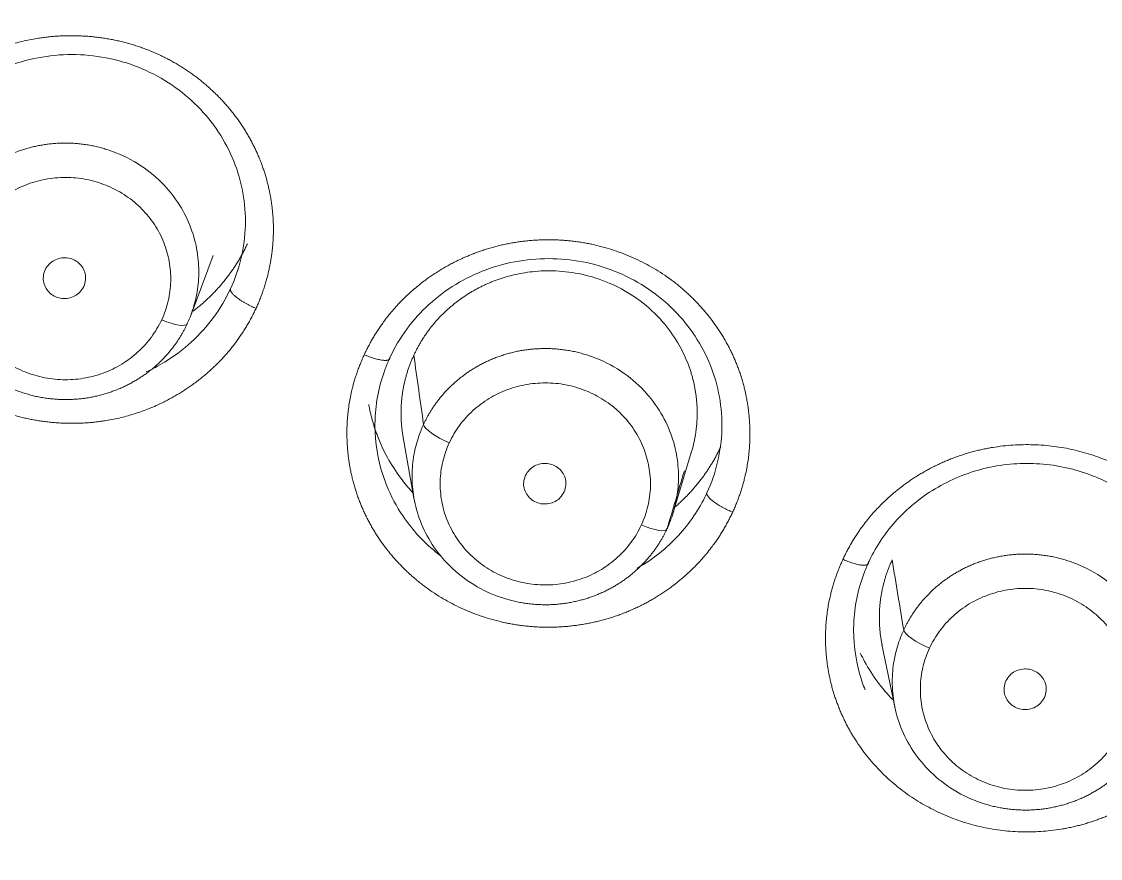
# Model space of a CAD drawing. Extents: x 19821 to 22981, y -91 to 2224.
# Drawn here: x 20704.32 to 20715.81, y 1223.52 to 1232.44 of the extents above; entities that cross this region are included whole.
import ezdxf

# ---------------------------------------------------------------- set-up
doc = ezdxf.new("R2010")
doc.units = 0
doc.header["$LTSCALE"] = 10
doc.header["$MEASUREMENT"] = 0
doc.layers.add('1', color=7, linetype='CONTINUOUS')

msp = doc.modelspace()

# ---------------------------------------------------------------- linework, layer by layer
at = {"layer": '1', "color": 7, "linetype": 'Continuous', "lineweight": 18}
for p, q in [((20706.127, 1229.308), (20706.367, 1229.947)), ((20708.386, 1228.029), (20708.504, 1227.361)), ((20711.265, 1227.209), (20711.461, 1227.859)), ((20713.488, 1225.803), (20713.624, 1225.138))]:
    msp.add_line(p, q, dxfattribs=at)
for centre, major_axis, ratio, start_param, end_param in [((20744.931, 1212.861), (62.577, 0), 0.961262, 0, 3.141593), ((20744.931, 1212.247), (-60.5, 0), 0.961262, 4.72417, 7.004197), ((20744.931, 1212.384), (60, 0), 0.961262, 1.582577, 4.712389), ((20744.931, 1212.384), (-59.925, 0), 0.961262, 4.712389, 7.853982), ((20705.817, 1229.345), (0.272, -0.126), 0.251722, 4.82899, 6.301887), ((20708.88, 1228.034), (-0.272, 0.126), 0.25182, 0.161209, 1.686805), ((20710.925, 1227.159), (0.272, -0.126), 0.251772, 4.828643, 6.319348), ((20713.993, 1225.846), (-0.272, 0.126), 0.251832, 0.169857, 1.686833)]:
    msp.add_ellipse(centre, major_axis=major_axis, ratio=ratio, start_param=start_param, end_param=end_param, dxfattribs=at)
at = {"layer": '1', "color": 7, "linetype": 'Continuous', "lineweight": 13}
for centre, major_axis, start_param, end_param in [((20744.931, 1212.541), (61.963, 0), 1.570796, 3.141593), ((20744.931, 1212.247), (59.425, 0), 1.570796, 4.70194), ((20744.931, 1212.247), (57.948, 0), 1.579187, 4.712389), ((20744.931, 1212.291), (57.403, 0), 1.579486, 4.712389)]:
    msp.add_ellipse(centre, major_axis=major_axis, ratio=0.961262, start_param=start_param, end_param=end_param, dxfattribs=at)
at = {"layer": '1', "color": 7, "linetype": 'Continuous', "lineweight": 18}
for points, knots in [([(20682.032, 1218.028), (20682.032, 1219.263), (20682.071, 1220.483), (20682.223, 1222.886), (20682.335, 1224.071), (20682.627, 1226.401), (20682.806, 1227.546), (20683.225, 1229.796), (20683.464, 1230.9), (20683.999, 1233.064), (20684.293, 1234.124), (20684.931, 1236.198), (20685.275, 1237.212), (20686.005, 1239.192), (20686.391, 1240.159), (20687.201, 1242.044), (20687.625, 1242.962), (20688.505, 1244.75), (20688.961, 1245.62), (20689.899, 1247.311), (20690.381, 1248.132), (20691.368, 1249.726), (20691.873, 1250.499), (20692.899, 1251.997), (20693.42, 1252.723), (20694.476, 1254.126), (20695.01, 1254.805), (20696.086, 1256.116), (20696.629, 1256.749), (20697.718, 1257.971), (20698.265, 1258.56), (20699.087, 1259.41), (20699.497, 1259.828), (20699.976, 1260.301), (20700.216, 1260.534), (20700.335, 1260.65), (20700.395, 1260.708), (20700.425, 1260.736), (20700.44, 1260.751), (20700.447, 1260.758), (20700.451, 1260.762), (20700.453, 1260.763), (20700.454, 1260.764), (20700.454, 1260.765), (20700.454, 1260.765), (20700.455, 1260.765), (20700.455, 1260.765), (20701.928, 1262.181), (20703.472, 1263.524), (20706.686, 1266.053), (20708.356, 1267.239), (20711.804, 1269.445), (20713.582, 1270.464), (20717.228, 1272.327), (20719.096, 1273.171), (20722.903, 1274.676), (20724.843, 1275.337), (20728.773, 1276.474), (20730.764, 1276.949), (20734.778, 1277.709), (20736.802, 1277.995), (20740.862, 1278.375), (20742.898, 1278.47), (20744.931, 1278.47)], [0, 0, 0, 0, 0.03125, 0.03125, 0.0625, 0.0625, 0.09375, 0.09375, 0.125, 0.125, 0.15625, 0.15625, 0.1875, 0.1875, 0.21875, 0.21875, 0.25, 0.25, 0.28125, 0.28125, 0.3125, 0.3125, 0.34375, 0.34375, 0.375, 0.375, 0.40625, 0.40625, 0.4375, 0.4375, 0.46875, 0.46875, 0.484375, 0.492188, 0.496094, 0.498047, 0.499023, 0.499512, 0.499756, 0.499878, 0.499939, 0.499969, 0.499985, 0.499992, 0.499996, 0.499996, 0.5, 0.5, 0.5625, 0.5625, 0.625, 0.625, 0.6875, 0.6875, 0.75, 0.75, 0.8125, 0.8125, 0.875, 0.875, 0.9375, 0.9375, 1, 1, 1, 1]), ([(20703.169, 1231.032), (20703.218, 1231.138), (20703.278, 1231.24), (20703.418, 1231.43), (20703.497, 1231.518), (20703.673, 1231.678), (20703.769, 1231.75), (20703.974, 1231.874), (20704.082, 1231.927), (20704.308, 1232.01), (20704.426, 1232.041), (20704.664, 1232.081), (20704.785, 1232.09), (20705.027, 1232.084), (20705.148, 1232.069), (20705.384, 1232.019), (20705.5, 1231.982), (20705.721, 1231.888), (20705.827, 1231.83), (20706.024, 1231.696), (20706.116, 1231.62), (20706.283, 1231.452), (20706.358, 1231.36), (20706.487, 1231.163), (20706.542, 1231.059), (20706.629, 1230.842), (20706.661, 1230.729), (20706.702, 1230.5), (20706.711, 1230.384), (20706.705, 1230.151), (20706.69, 1230.035), (20706.637, 1229.808), (20706.598, 1229.697), (20706.549, 1229.591)], [0, 0, 0, 0, 0.0625, 0.0625, 0.125, 0.125, 0.1875, 0.1875, 0.25, 0.25, 0.3125, 0.3125, 0.375, 0.375, 0.4375, 0.4375, 0.5, 0.5, 0.5625, 0.5625, 0.625, 0.625, 0.6875, 0.6875, 0.75, 0.75, 0.8125, 0.8125, 0.875, 0.875, 0.9375, 0.9375, 1, 1, 1, 1]), ([(20706.089, 1229.22), (20706.092, 1229.226), (20706.097, 1229.236), (20706.103, 1229.252), (20706.11, 1229.267), (20706.116, 1229.283), (20706.144, 1229.353), (20706.186, 1229.489), (20706.216, 1229.701), (20706.21, 1229.934), (20706.157, 1230.183), (20706.047, 1230.437), (20705.873, 1230.679), (20705.633, 1230.894), (20705.418, 1231.009), (20705.273, 1231.063), (20705.217, 1231.081), (20705.161, 1231.097), (20705.105, 1231.111), (20705.048, 1231.122), (20704.992, 1231.131), (20704.936, 1231.138), (20704.88, 1231.142), (20704.825, 1231.144), (20704.77, 1231.145), (20704.716, 1231.143), (20704.662, 1231.139), (20704.609, 1231.134), (20704.557, 1231.126), (20704.506, 1231.117), (20704.456, 1231.107), (20704.406, 1231.094), (20704.358, 1231.08), (20704.311, 1231.065), (20704.264, 1231.048), (20704.219, 1231.03), (20704.175, 1231.01), (20704.133, 1230.99), (20704.091, 1230.968), (20704.051, 1230.945), (20704.012, 1230.922), (20703.974, 1230.897), (20703.938, 1230.872), (20703.902, 1230.845), (20703.869, 1230.818), (20703.836, 1230.791), (20703.805, 1230.763), (20703.775, 1230.734), (20703.746, 1230.705), (20703.718, 1230.675), (20703.692, 1230.645), (20703.667, 1230.615), (20703.643, 1230.584), (20703.621, 1230.554), (20703.599, 1230.523), (20703.579, 1230.492), (20703.56, 1230.461), (20703.542, 1230.43), (20703.525, 1230.399), (20703.509, 1230.368), (20703.499, 1230.347), (20703.494, 1230.337)], [0, 0, 0, 0, 0.004015, 0.007996, 0.011942, 0.015855, 0.019734, 0.064711, 0.114332, 0.168596, 0.227502, 0.291048, 0.359234, 0.432056, 0.509512, 0.522903, 0.536174, 0.549323, 0.562352, 0.575259, 0.588045, 0.600709, 0.613253, 0.625675, 0.637976, 0.650156, 0.662214, 0.674151, 0.685967, 0.697662, 0.709235, 0.720687, 0.732018, 0.743227, 0.754315, 0.765282, 0.776127, 0.786851, 0.797453, 0.807935, 0.818295, 0.828533, 0.83865, 0.848646, 0.85852, 0.868273, 0.877905, 0.887415, 0.896804, 0.906071, 0.915217, 0.924242, 0.933145, 0.941927, 0.950587, 0.959126, 0.967544, 0.97584, 0.984015, 0.992068, 1, 1, 1, 1]), ([(20703.494, 1230.337), (20703.492, 1230.332), (20703.487, 1230.321), (20703.481, 1230.306), (20703.474, 1230.29), (20703.467, 1230.274), (20703.439, 1230.202), (20703.397, 1230.064), (20703.367, 1229.85), (20703.375, 1229.615), (20703.43, 1229.365), (20703.541, 1229.113), (20703.715, 1228.873), (20703.954, 1228.661), (20704.167, 1228.547), (20704.31, 1228.494), (20704.366, 1228.476), (20704.422, 1228.46), (20704.478, 1228.446), (20704.535, 1228.435), (20704.591, 1228.426), (20704.647, 1228.42), (20704.702, 1228.415), (20704.758, 1228.413), (20704.812, 1228.412), (20704.867, 1228.414), (20704.92, 1228.417), (20704.973, 1228.423), (20705.025, 1228.43), (20705.076, 1228.439), (20705.126, 1228.45), (20705.176, 1228.462), (20705.224, 1228.476), (20705.271, 1228.492), (20705.318, 1228.508), (20705.363, 1228.526), (20705.407, 1228.546), (20705.449, 1228.566), (20705.491, 1228.588), (20705.531, 1228.611), (20705.57, 1228.634), (20705.608, 1228.659), (20705.645, 1228.684), (20705.68, 1228.71), (20705.714, 1228.737), (20705.747, 1228.765), (20705.778, 1228.793), (20705.808, 1228.822), (20705.837, 1228.851), (20705.864, 1228.881), (20705.891, 1228.911), (20705.916, 1228.941), (20705.94, 1228.972), (20705.963, 1229.002), (20705.984, 1229.033), (20706.004, 1229.064), (20706.024, 1229.096), (20706.042, 1229.127), (20706.059, 1229.158), (20706.075, 1229.189), (20706.084, 1229.21), (20706.089, 1229.22)], [0, 0, 0, 0, 0.003927, 0.007866, 0.011819, 0.015784, 0.019761, 0.065641, 0.115909, 0.170561, 0.229595, 0.293007, 0.360793, 0.432948, 0.509466, 0.522824, 0.536063, 0.549181, 0.56218, 0.575059, 0.587818, 0.600457, 0.612976, 0.625376, 0.637655, 0.649815, 0.661855, 0.673776, 0.685576, 0.697257, 0.708818, 0.720259, 0.731581, 0.742783, 0.753865, 0.764827, 0.77567, 0.786393, 0.796996, 0.807479, 0.817843, 0.828087, 0.838212, 0.848217, 0.858102, 0.867868, 0.877514, 0.88704, 0.896447, 0.905734, 0.914901, 0.923949, 0.932878, 0.941686, 0.950376, 0.958945, 0.967395, 0.975726, 0.983937, 0.992028, 1, 1, 1, 1]), ([(20706.153, 1229.355), (20706.153, 1229.355), (20706.16, 1229.36), (20706.172, 1229.37), (20706.191, 1229.385), (20706.209, 1229.399), (20706.227, 1229.414), (20706.244, 1229.429), (20706.262, 1229.444), (20706.279, 1229.46), (20706.296, 1229.476), (20706.313, 1229.491), (20706.329, 1229.507), (20706.346, 1229.523), (20706.362, 1229.54), (20706.378, 1229.556), (20706.394, 1229.573), (20706.409, 1229.589), (20706.424, 1229.606), (20706.439, 1229.623), (20706.454, 1229.641), (20706.469, 1229.658), (20706.483, 1229.675), (20706.497, 1229.693), (20706.511, 1229.711), (20706.525, 1229.729), (20706.538, 1229.747), (20706.551, 1229.765), (20706.564, 1229.783), (20706.577, 1229.802), (20706.59, 1229.82), (20706.602, 1229.839), (20706.614, 1229.858), (20706.625, 1229.876), (20706.637, 1229.895), (20706.648, 1229.914), (20706.659, 1229.934), (20706.67, 1229.953), (20706.681, 1229.972), (20706.691, 1229.992), (20706.701, 1230.011), (20706.711, 1230.031), (20706.72, 1230.051), (20706.726, 1230.064), (20706.73, 1230.07)], [0, 0, 0, 0, 0.001444, 0.026395, 0.051316, 0.076208, 0.10107, 0.125902, 0.150704, 0.175477, 0.20022, 0.224933, 0.249616, 0.27427, 0.298893, 0.323487, 0.348051, 0.372585, 0.39709, 0.421564, 0.446009, 0.470424, 0.494809, 0.519165, 0.54349, 0.567786, 0.592051, 0.616287, 0.640493, 0.66467, 0.688816, 0.712932, 0.737019, 0.761076, 0.785103, 0.8091, 0.833067, 0.857004, 0.880911, 0.904789, 0.928637, 0.952454, 0.976242, 1, 1, 1, 1]), ([(20708.248, 1228.86), (20708.297, 1228.966), (20708.357, 1229.067), (20708.497, 1229.257), (20708.576, 1229.345), (20708.751, 1229.505), (20708.847, 1229.577), (20709.052, 1229.701), (20709.16, 1229.753), (20709.386, 1229.837), (20709.503, 1229.868), (20709.742, 1229.907), (20709.863, 1229.916), (20710.104, 1229.91), (20710.225, 1229.896), (20710.461, 1229.845), (20710.576, 1229.808), (20710.797, 1229.714), (20710.903, 1229.656), (20711.1, 1229.522), (20711.192, 1229.446), (20711.359, 1229.277), (20711.433, 1229.185), (20711.562, 1228.989), (20711.617, 1228.885), (20711.704, 1228.668), (20711.736, 1228.555), (20711.777, 1228.326), (20711.786, 1228.21), (20711.779, 1227.978), (20711.764, 1227.862), (20711.711, 1227.635), (20711.673, 1227.524), (20711.623, 1227.418)], [0, 0, 0, 0, 0.0625, 0.0625, 0.125, 0.125, 0.1875, 0.1875, 0.25, 0.25, 0.3125, 0.3125, 0.375, 0.375, 0.4375, 0.4375, 0.5, 0.5, 0.5625, 0.5625, 0.625, 0.625, 0.6875, 0.6875, 0.75, 0.75, 0.8125, 0.8125, 0.875, 0.875, 0.9375, 0.9375, 1, 1, 1, 1]), ([(20708.502, 1228.885), (20708.508, 1228.896), (20708.518, 1228.919), (20708.535, 1228.952), (20708.553, 1228.985), (20708.572, 1229.018), (20708.592, 1229.05), (20708.612, 1229.082), (20708.634, 1229.114), (20708.656, 1229.145), (20708.679, 1229.175), (20708.703, 1229.206), (20708.728, 1229.235), (20708.754, 1229.264), (20708.78, 1229.293), (20708.807, 1229.32), (20708.835, 1229.348), (20708.864, 1229.374), (20708.894, 1229.4), (20708.924, 1229.425), (20708.955, 1229.45), (20708.987, 1229.474), (20709.019, 1229.497), (20709.052, 1229.519), (20709.086, 1229.541), (20709.121, 1229.562), (20709.156, 1229.582), (20709.191, 1229.601), (20709.227, 1229.619), (20709.264, 1229.637), (20709.301, 1229.653), (20709.339, 1229.669), (20709.422, 1229.7), (20709.563, 1229.743), (20709.776, 1229.781), (20710.025, 1229.789), (20710.302, 1229.753), (20710.611, 1229.654), (20710.907, 1229.484), (20711.149, 1229.259), (20711.312, 1229.033), (20711.39, 1228.875), (20711.423, 1228.791), (20711.43, 1228.772), (20711.437, 1228.752), (20711.444, 1228.732), (20711.451, 1228.711), (20711.457, 1228.691), (20711.463, 1228.671), (20711.469, 1228.651), (20711.474, 1228.63), (20711.479, 1228.61), (20711.484, 1228.589), (20711.488, 1228.569), (20711.492, 1228.548), (20711.496, 1228.528), (20711.5, 1228.507), (20711.503, 1228.487), (20711.506, 1228.466), (20711.509, 1228.445), (20711.511, 1228.425), (20711.513, 1228.404), (20711.515, 1228.383), (20711.517, 1228.363), (20711.518, 1228.342), (20711.519, 1228.322), (20711.519, 1228.301), (20711.52, 1228.28), (20711.52, 1228.26), (20711.519, 1228.239), (20711.519, 1228.219), (20711.518, 1228.198), (20711.517, 1228.178), (20711.515, 1228.157), (20711.514, 1228.137), (20711.512, 1228.117), (20711.509, 1228.096), (20711.507, 1228.076), (20711.504, 1228.056), (20711.501, 1228.036), (20711.498, 1228.016), (20711.494, 1227.996), (20711.49, 1227.976), (20711.486, 1227.956), (20711.481, 1227.936), (20711.477, 1227.917), (20711.472, 1227.897), (20711.466, 1227.878), (20711.461, 1227.86), (20711.458, 1227.849), (20711.457, 1227.844)], [0, 0, 0, 0, 0.008164, 0.016346, 0.024545, 0.032763, 0.040998, 0.049251, 0.057522, 0.065811, 0.074118, 0.082442, 0.090785, 0.099145, 0.107524, 0.11592, 0.124334, 0.132766, 0.141216, 0.149684, 0.158169, 0.166673, 0.175195, 0.183734, 0.192292, 0.200868, 0.209461, 0.218073, 0.226702, 0.23535, 0.244016, 0.252699, 0.261401, 0.300466, 0.346117, 0.398353, 0.457172, 0.522572, 0.603253, 0.673666, 0.733785, 0.783591, 0.788245, 0.792893, 0.797537, 0.802175, 0.806808, 0.811436, 0.816059, 0.820677, 0.825289, 0.829897, 0.834499, 0.839097, 0.843689, 0.848276, 0.852858, 0.857434, 0.862006, 0.866573, 0.871134, 0.87569, 0.880241, 0.884787, 0.889328, 0.893864, 0.898394, 0.90292, 0.90744, 0.911955, 0.916465, 0.92097, 0.92547, 0.929965, 0.934454, 0.938938, 0.943417, 0.947891, 0.95236, 0.956824, 0.961283, 0.965736, 0.970184, 0.974628, 0.979066, 0.983498, 0.987926, 0.992349, 0.996766, 1, 1, 1, 1]), ([(20711.198, 1227.035), (20711.201, 1227.041), (20711.206, 1227.051), (20711.213, 1227.067), (20711.22, 1227.083), (20711.226, 1227.099), (20711.253, 1227.168), (20711.294, 1227.302), (20711.325, 1227.512), (20711.319, 1227.744), (20711.267, 1227.993), (20711.158, 1228.246), (20710.985, 1228.49), (20710.744, 1228.705), (20710.528, 1228.822), (20710.383, 1228.875), (20710.327, 1228.893), (20710.271, 1228.909), (20710.214, 1228.923), (20710.158, 1228.934), (20710.102, 1228.942), (20710.046, 1228.949), (20709.99, 1228.954), (20709.935, 1228.956), (20709.88, 1228.956), (20709.826, 1228.954), (20709.773, 1228.951), (20709.72, 1228.945), (20709.668, 1228.938), (20709.617, 1228.929), (20709.566, 1228.918), (20709.517, 1228.905), (20709.469, 1228.891), (20709.421, 1228.876), (20709.375, 1228.859), (20709.33, 1228.841), (20709.286, 1228.822), (20709.244, 1228.801), (20709.202, 1228.779), (20709.162, 1228.756), (20709.123, 1228.733), (20709.085, 1228.708), (20709.049, 1228.683), (20709.014, 1228.656), (20708.98, 1228.629), (20708.947, 1228.602), (20708.916, 1228.574), (20708.886, 1228.545), (20708.857, 1228.516), (20708.83, 1228.486), (20708.803, 1228.456), (20708.778, 1228.426), (20708.755, 1228.395), (20708.732, 1228.365), (20708.711, 1228.334), (20708.69, 1228.303), (20708.671, 1228.272), (20708.653, 1228.241), (20708.636, 1228.21), (20708.621, 1228.179), (20708.611, 1228.158), (20708.606, 1228.148)], [0, 0, 0, 0, 0.004118, 0.008173, 0.012166, 0.016096, 0.019964, 0.064382, 0.113601, 0.167619, 0.226433, 0.290042, 0.358442, 0.43163, 0.509603, 0.522984, 0.536244, 0.549383, 0.562401, 0.575299, 0.588075, 0.600731, 0.613266, 0.62568, 0.637973, 0.650146, 0.662197, 0.674128, 0.685938, 0.697626, 0.709194, 0.720641, 0.731968, 0.743173, 0.754257, 0.765221, 0.776063, 0.786785, 0.797385, 0.807865, 0.818224, 0.828462, 0.838578, 0.848574, 0.858449, 0.868204, 0.877837, 0.887349, 0.89674, 0.90601, 0.91516, 0.924188, 0.933096, 0.941882, 0.950547, 0.959092, 0.967516, 0.975818, 0.984, 0.99206, 1, 1, 1, 1]), ([(20708.211, 1227.501), (20708.19, 1227.555), (20708.112, 1227.782), (20708.06, 1228.205), (20708.142, 1228.61), (20708.229, 1228.82), (20708.248, 1228.86)], [0, 0, 0, 0, 0.123086, 0.514038, 0.905951, 1, 1, 1, 1]), ([(20708.388, 1228.015), (20708.387, 1228.019), (20708.385, 1228.031), (20708.382, 1228.05), (20708.379, 1228.071), (20708.377, 1228.091), (20708.374, 1228.112), (20708.372, 1228.132), (20708.37, 1228.153), (20708.369, 1228.174), (20708.368, 1228.194), (20708.367, 1228.215), (20708.366, 1228.236), (20708.366, 1228.256), (20708.366, 1228.277), (20708.366, 1228.297), (20708.367, 1228.318), (20708.368, 1228.338), (20708.369, 1228.359), (20708.37, 1228.379), (20708.372, 1228.4), (20708.374, 1228.42), (20708.376, 1228.44), (20708.379, 1228.46), (20708.381, 1228.481), (20708.385, 1228.501), (20708.388, 1228.521), (20708.392, 1228.541), (20708.395, 1228.561), (20708.4, 1228.58), (20708.404, 1228.6), (20708.409, 1228.62), (20708.414, 1228.639), (20708.419, 1228.659), (20708.425, 1228.678), (20708.43, 1228.698), (20708.436, 1228.717), (20708.443, 1228.736), (20708.449, 1228.755), (20708.456, 1228.774), (20708.463, 1228.793), (20708.471, 1228.811), (20708.478, 1228.83), (20708.486, 1228.848), (20708.494, 1228.867), (20708.499, 1228.879), (20708.502, 1228.885)], [0, 0, 0, 0, 0.016827, 0.040243, 0.063632, 0.086995, 0.110331, 0.133641, 0.156925, 0.180183, 0.203414, 0.226619, 0.249798, 0.272951, 0.296077, 0.319177, 0.342251, 0.365298, 0.38832, 0.411315, 0.434284, 0.457226, 0.480143, 0.503033, 0.525897, 0.548735, 0.571547, 0.594332, 0.617092, 0.639825, 0.662532, 0.685213, 0.707867, 0.730496, 0.753098, 0.775674, 0.798224, 0.820748, 0.843246, 0.865718, 0.888164, 0.910583, 0.932976, 0.955344, 0.977685, 1, 1, 1, 1]), ([(20708.022, 1228.36), (20708.024, 1228.352), (20708.028, 1228.33), (20708.035, 1228.293), (20708.045, 1228.25), (20708.056, 1228.208), (20708.068, 1228.166), (20708.081, 1228.123), (20708.095, 1228.081), (20708.11, 1228.04), (20708.147, 1227.943), (20708.222, 1227.783), (20708.346, 1227.591), (20708.444, 1227.472), (20708.488, 1227.424)], [0, 0, 0, 0, 0.023744, 0.06515, 0.106651, 0.14825, 0.189944, 0.231735, 0.273623, 0.315607, 0.357687, 0.568368, 0.815167, 1, 1, 1, 1]), ([(20708.606, 1228.148), (20708.603, 1228.142), (20708.599, 1228.132), (20708.592, 1228.117), (20708.585, 1228.101), (20708.579, 1228.085), (20708.55, 1228.012), (20708.508, 1227.873), (20708.478, 1227.657), (20708.487, 1227.421), (20708.543, 1227.172), (20708.655, 1226.921), (20708.829, 1226.683), (20709.067, 1226.473), (20709.279, 1226.36), (20709.421, 1226.308), (20709.477, 1226.29), (20709.533, 1226.274), (20709.589, 1226.26), (20709.645, 1226.249), (20709.702, 1226.24), (20709.757, 1226.234), (20709.813, 1226.229), (20709.868, 1226.227), (20709.923, 1226.227), (20709.977, 1226.228), (20710.03, 1226.232), (20710.083, 1226.238), (20710.135, 1226.245), (20710.186, 1226.254), (20710.237, 1226.265), (20710.286, 1226.277), (20710.334, 1226.291), (20710.381, 1226.306), (20710.428, 1226.323), (20710.473, 1226.341), (20710.517, 1226.361), (20710.559, 1226.381), (20710.601, 1226.403), (20710.641, 1226.425), (20710.68, 1226.449), (20710.718, 1226.474), (20710.754, 1226.499), (20710.789, 1226.525), (20710.823, 1226.552), (20710.856, 1226.58), (20710.887, 1226.608), (20710.917, 1226.637), (20710.946, 1226.666), (20710.974, 1226.696), (20711, 1226.726), (20711.025, 1226.756), (20711.049, 1226.787), (20711.072, 1226.817), (20711.093, 1226.848), (20711.114, 1226.879), (20711.133, 1226.911), (20711.151, 1226.942), (20711.168, 1226.973), (20711.184, 1227.004), (20711.194, 1227.025), (20711.198, 1227.035)], [0, 0, 0, 0, 0.00393, 0.007893, 0.011888, 0.015916, 0.019977, 0.066354, 0.116973, 0.17183, 0.230923, 0.294249, 0.361804, 0.433585, 0.509587, 0.522939, 0.536172, 0.549285, 0.562279, 0.575152, 0.587907, 0.600541, 0.613056, 0.625451, 0.637727, 0.649883, 0.661919, 0.673836, 0.685633, 0.697311, 0.708868, 0.720307, 0.731625, 0.742824, 0.753904, 0.764864, 0.775704, 0.786424, 0.797026, 0.807507, 0.817869, 0.828111, 0.838234, 0.848237, 0.858121, 0.867885, 0.877529, 0.887054, 0.89646, 0.905745, 0.914912, 0.923959, 0.932886, 0.941693, 0.950381, 0.95895, 0.967399, 0.975729, 0.983939, 0.992029, 1, 1, 1, 1]), ([(20711.289, 1227.272), (20711.294, 1227.276), (20711.304, 1227.286), (20711.321, 1227.3), (20711.338, 1227.316), (20711.354, 1227.332), (20711.371, 1227.348), (20711.387, 1227.364), (20711.404, 1227.38), (20711.419, 1227.396), (20711.435, 1227.413), (20711.451, 1227.43), (20711.466, 1227.447), (20711.481, 1227.464), (20711.496, 1227.481), (20711.51, 1227.498), (20711.525, 1227.516), (20711.539, 1227.533), (20711.553, 1227.551), (20711.566, 1227.569), (20711.58, 1227.587), (20711.593, 1227.605), (20711.606, 1227.623), (20711.619, 1227.642), (20711.631, 1227.66), (20711.643, 1227.679), (20711.655, 1227.698), (20711.667, 1227.716), (20711.678, 1227.735), (20711.69, 1227.754), (20711.701, 1227.774), (20711.712, 1227.793), (20711.722, 1227.812), (20711.732, 1227.832), (20711.742, 1227.851), (20711.752, 1227.871), (20711.762, 1227.89), (20711.768, 1227.904), (20711.771, 1227.91)], [0, 0, 0, 0, 0.024176, 0.052629, 0.081048, 0.109434, 0.137785, 0.166104, 0.194388, 0.222639, 0.250857, 0.27904, 0.307191, 0.335307, 0.36339, 0.391439, 0.419454, 0.447436, 0.475384, 0.503299, 0.53118, 0.559027, 0.586841, 0.61462, 0.642367, 0.670079, 0.697758, 0.725403, 0.753014, 0.780592, 0.808136, 0.835646, 0.863123, 0.890566, 0.917975, 0.94535, 0.972692, 1, 1, 1, 1]), ([(20713.345, 1226.679), (20713.348, 1226.686), (20713.426, 1226.851), (20713.635, 1227.158), (20714.07, 1227.505), (20714.601, 1227.712), (20715.172, 1227.755), (20715.731, 1227.631), (20716.224, 1227.35), (20716.605, 1226.939), (20716.84, 1226.437), (20716.906, 1225.889), (20716.825, 1225.485), (20716.737, 1225.276), (20716.719, 1225.236)], [0, 0, 0, 0, 0.004006, 0.097881, 0.195244, 0.292934, 0.390567, 0.488215, 0.58585, 0.683515, 0.781115, 0.878793, 0.976719, 1, 1, 1, 1]), ([(20716.311, 1224.848), (20716.313, 1224.853), (20716.318, 1224.864), (20716.326, 1224.881), (20716.332, 1224.897), (20716.339, 1224.912), (20716.365, 1224.98), (20716.406, 1225.111), (20716.437, 1225.317), (20716.433, 1225.548), (20716.382, 1225.795), (20716.275, 1226.05), (20716.102, 1226.296), (20715.86, 1226.515), (20715.642, 1226.632), (20715.496, 1226.686), (20715.44, 1226.704), (20715.384, 1226.72), (20715.327, 1226.734), (20715.271, 1226.745), (20715.215, 1226.753), (20715.159, 1226.76), (20715.103, 1226.764), (20715.048, 1226.767), (20714.993, 1226.767), (20714.939, 1226.765), (20714.886, 1226.761), (20714.833, 1226.756), (20714.781, 1226.748), (20714.73, 1226.739), (20714.68, 1226.728), (20714.63, 1226.716), (20714.582, 1226.702), (20714.535, 1226.687), (20714.489, 1226.67), (20714.444, 1226.652), (20714.4, 1226.632), (20714.357, 1226.612), (20714.316, 1226.59), (20714.276, 1226.567), (20714.237, 1226.543), (20714.199, 1226.519), (20714.162, 1226.493), (20714.127, 1226.467), (20714.093, 1226.44), (20714.061, 1226.413), (20714.03, 1226.384), (20714, 1226.356), (20713.971, 1226.326), (20713.943, 1226.297), (20713.917, 1226.267), (20713.892, 1226.237), (20713.868, 1226.206), (20713.846, 1226.175), (20713.824, 1226.145), (20713.804, 1226.114), (20713.785, 1226.083), (20713.767, 1226.051), (20713.75, 1226.02), (20713.734, 1225.989), (20713.724, 1225.969), (20713.72, 1225.958)], [0, 0, 0, 0, 0.004261, 0.008394, 0.012398, 0.016275, 0.020023, 0.063382, 0.111845, 0.165408, 0.224069, 0.287823, 0.356668, 0.430599, 0.509612, 0.522989, 0.536244, 0.54938, 0.562394, 0.575288, 0.588061, 0.600714, 0.613245, 0.625657, 0.637947, 0.650117, 0.662166, 0.674094, 0.685902, 0.697589, 0.709155, 0.7206, 0.731925, 0.743129, 0.754212, 0.765175, 0.776017, 0.786738, 0.797338, 0.807818, 0.818177, 0.828415, 0.838533, 0.848529, 0.858405, 0.868161, 0.877795, 0.887309, 0.896702, 0.905974, 0.915126, 0.924157, 0.933067, 0.941856, 0.950525, 0.959072, 0.967499, 0.975806, 0.983991, 0.992056, 1, 1, 1, 1]), ([(20713.308, 1225.321), (20713.287, 1225.374), (20713.209, 1225.602), (20713.158, 1226.025), (20713.239, 1226.429), (20713.327, 1226.639), (20713.345, 1226.679)], [0, 0, 0, 0, 0.123661, 0.514518, 0.906362, 1, 1, 1, 1]), ([(20713.489, 1225.795), (20713.489, 1225.8), (20713.486, 1225.811), (20713.483, 1225.829), (20713.479, 1225.85), (20713.476, 1225.87), (20713.473, 1225.891), (20713.47, 1225.912), (20713.468, 1225.932), (20713.466, 1225.953), (20713.464, 1225.973), (20713.463, 1225.994), (20713.461, 1226.015), (20713.461, 1226.035), (20713.46, 1226.056), (20713.46, 1226.077), (20713.46, 1226.097), (20713.46, 1226.118), (20713.46, 1226.138), (20713.461, 1226.159), (20713.462, 1226.179), (20713.464, 1226.199), (20713.465, 1226.22), (20713.467, 1226.24), (20713.47, 1226.26), (20713.472, 1226.281), (20713.475, 1226.301), (20713.478, 1226.321), (20713.482, 1226.341), (20713.485, 1226.361), (20713.489, 1226.381), (20713.493, 1226.401), (20713.498, 1226.42), (20713.503, 1226.44), (20713.508, 1226.46), (20713.513, 1226.479), (20713.518, 1226.498), (20713.524, 1226.518), (20713.53, 1226.537), (20713.536, 1226.556), (20713.543, 1226.575), (20713.55, 1226.594), (20713.557, 1226.613), (20713.564, 1226.631), (20713.572, 1226.65), (20713.58, 1226.668), (20713.588, 1226.687), (20713.593, 1226.699), (20713.596, 1226.705)], [0, 0, 0, 0, 0.01459, 0.03704, 0.059464, 0.081863, 0.104237, 0.126586, 0.14891, 0.171209, 0.193482, 0.215731, 0.237955, 0.260153, 0.282327, 0.304475, 0.326598, 0.348696, 0.37077, 0.392818, 0.414841, 0.436839, 0.458812, 0.48076, 0.502682, 0.52458, 0.546453, 0.568301, 0.590123, 0.611921, 0.633694, 0.655441, 0.677164, 0.698861, 0.720534, 0.742181, 0.763804, 0.785401, 0.806973, 0.828521, 0.850043, 0.871541, 0.893013, 0.91446, 0.935883, 0.95728, 0.978653, 1, 1, 1, 1]), ([(20713.72, 1225.958), (20713.717, 1225.953), (20713.713, 1225.943), (20713.706, 1225.928), (20713.699, 1225.912), (20713.692, 1225.895), (20713.663, 1225.821), (20713.62, 1225.68), (20713.592, 1225.461), (20713.602, 1225.223), (20713.66, 1224.974), (20713.774, 1224.725), (20713.948, 1224.489), (20714.185, 1224.283), (20714.394, 1224.172), (20714.535, 1224.12), (20714.59, 1224.102), (20714.646, 1224.086), (20714.703, 1224.073), (20714.759, 1224.062), (20714.815, 1224.053), (20714.871, 1224.046), (20714.926, 1224.042), (20714.981, 1224.04), (20715.036, 1224.039), (20715.09, 1224.041), (20715.144, 1224.045), (20715.196, 1224.05), (20715.248, 1224.058), (20715.3, 1224.067), (20715.35, 1224.078), (20715.399, 1224.09), (20715.447, 1224.104), (20715.495, 1224.119), (20715.541, 1224.136), (20715.586, 1224.154), (20715.63, 1224.173), (20715.672, 1224.194), (20715.714, 1224.216), (20715.754, 1224.238), (20715.793, 1224.262), (20715.831, 1224.287), (20715.867, 1224.312), (20715.902, 1224.338), (20715.936, 1224.365), (20715.969, 1224.393), (20716, 1224.421), (20716.03, 1224.45), (20716.059, 1224.479), (20716.087, 1224.509), (20716.113, 1224.539), (20716.138, 1224.569), (20716.162, 1224.6), (20716.184, 1224.63), (20716.206, 1224.661), (20716.226, 1224.692), (20716.245, 1224.723), (20716.263, 1224.755), (20716.28, 1224.786), (20716.296, 1224.817), (20716.306, 1224.838), (20716.311, 1224.848)], [0, 0, 0, 0, 0.003868, 0.007805, 0.01181, 0.015885, 0.020029, 0.067453, 0.118817, 0.17412, 0.233359, 0.296531, 0.363634, 0.434665, 0.50962, 0.522975, 0.536211, 0.549327, 0.562323, 0.575199, 0.587955, 0.600592, 0.613109, 0.625506, 0.637783, 0.64994, 0.661978, 0.673896, 0.685694, 0.697372, 0.708931, 0.72037, 0.731689, 0.742888, 0.753967, 0.764927, 0.775767, 0.786487, 0.797088, 0.807568, 0.817929, 0.82817, 0.838292, 0.848293, 0.858175, 0.867937, 0.87758, 0.887103, 0.896505, 0.905789, 0.914952, 0.923996, 0.932919, 0.941724, 0.950408, 0.958973, 0.967418, 0.975743, 0.983948, 0.992034, 1, 1, 1, 1]), ([(20713.257, 1225.711), (20713.271, 1225.682), (20713.326, 1225.575), (20713.435, 1225.405), (20713.544, 1225.276), (20713.601, 1225.217)], [0, 0, 0, 0, 0.16333, 0.597732, 1, 1, 1, 1])]:
    msp.add_open_spline(points, degree=3, knots=knots, dxfattribs=at)
at = {"layer": '1', "color": 7, "linetype": 'Continuous', "lineweight": 13}
for points, degree, knots in [([(20702.895, 1231.064), (20703.073, 1231.443), (20703.374, 1231.717), (20703.527, 1231.856), (20703.889, 1232.078), (20704.48, 1232.299), (20704.915, 1232.287), (20705.351, 1232.276), (20705.743, 1232.106), (20706.131, 1231.937), (20706.425, 1231.636), (20706.717, 1231.337), (20706.868, 1230.955), (20706.942, 1230.766), (20707.012, 1230.366), (20707.006, 1230.164), (20706.995, 1229.769), (20706.822, 1229.383)], 2, [0, 0, 0, 0.125, 0.125, 0.1875, 0.25, 0.375, 0.375, 0.5, 0.5, 0.625, 0.625, 0.75, 0.75, 0.8125, 0.875, 0.875, 1, 1, 1]), ([(20706.822, 1229.383), (20706.644, 1229.005), (20706.343, 1228.731), (20706.189, 1228.591), (20705.828, 1228.37), (20705.236, 1228.149), (20704.802, 1228.16), (20704.366, 1228.172), (20703.974, 1228.342), (20703.586, 1228.51), (20703.292, 1228.812), (20703, 1229.11), (20702.849, 1229.493), (20702.775, 1229.681), (20702.705, 1230.082), (20702.711, 1230.283), (20702.722, 1230.679), (20702.895, 1231.064)], 2, [0, 0, 0, 0.125, 0.125, 0.1875, 0.25, 0.375, 0.375, 0.5, 0.5, 0.625, 0.625, 0.75, 0.75, 0.8125, 0.875, 0.875, 1, 1, 1]), ([(20703.768, 1230.139), (20703.798, 1230.203), (20703.835, 1230.265), (20703.919, 1230.38), (20703.968, 1230.434), (20704.074, 1230.531), (20704.132, 1230.574), (20704.256, 1230.649), (20704.322, 1230.681), (20704.459, 1230.732), (20704.53, 1230.75), (20704.675, 1230.774), (20704.748, 1230.779), (20704.895, 1230.776), (20704.968, 1230.767), (20705.111, 1230.736), (20705.181, 1230.713), (20705.315, 1230.656), (20705.379, 1230.621), (20705.499, 1230.54), (20705.555, 1230.493), (20705.656, 1230.391), (20705.701, 1230.335), (20705.779, 1230.216), (20705.813, 1230.152), (20705.865, 1230.021), (20705.885, 1229.953), (20705.91, 1229.814), (20705.915, 1229.743), (20705.911, 1229.602), (20705.902, 1229.532), (20705.87, 1229.394), (20705.847, 1229.327), (20705.817, 1229.262)], 3, [0, 0, 0, 0, 0.0625, 0.0625, 0.125, 0.125, 0.1875, 0.1875, 0.25, 0.25, 0.3125, 0.3125, 0.375, 0.375, 0.4375, 0.4375, 0.5, 0.5, 0.5625, 0.5625, 0.625, 0.625, 0.6875, 0.6875, 0.75, 0.75, 0.8125, 0.8125, 0.875, 0.875, 0.9375, 0.9375, 1, 1, 1, 1]), ([(20705.817, 1229.262), (20705.787, 1229.198), (20705.75, 1229.136), (20705.666, 1229.021), (20705.617, 1228.968), (20705.511, 1228.871), (20705.453, 1228.827), (20705.329, 1228.752), (20705.263, 1228.72), (20705.126, 1228.67), (20705.055, 1228.651), (20704.91, 1228.627), (20704.837, 1228.622), (20704.69, 1228.626), (20704.617, 1228.635), (20704.474, 1228.666), (20704.404, 1228.688), (20704.27, 1228.745), (20704.206, 1228.78), (20704.086, 1228.862), (20704.03, 1228.908), (20703.929, 1229.01), (20703.884, 1229.066), (20703.806, 1229.186), (20703.772, 1229.249), (20703.72, 1229.381), (20703.7, 1229.449), (20703.675, 1229.588), (20703.67, 1229.659), (20703.674, 1229.799), (20703.683, 1229.87), (20703.715, 1230.007), (20703.738, 1230.075), (20703.768, 1230.139)], 3, [0, 0, 0, 0, 0.0625, 0.0625, 0.125, 0.125, 0.1875, 0.1875, 0.25, 0.25, 0.3125, 0.3125, 0.375, 0.375, 0.4375, 0.4375, 0.5, 0.5, 0.5625, 0.5625, 0.625, 0.625, 0.6875, 0.6875, 0.75, 0.75, 0.8125, 0.8125, 0.875, 0.875, 0.9375, 0.9375, 1, 1, 1, 1]), ([(20707.974, 1228.89), (20708.148, 1229.265), (20708.608, 1229.684), (20708.966, 1229.903), (20709.36, 1230.049), (20709.777, 1230.119), (20709.989, 1230.114), (20710.416, 1230.104), (20711.203, 1229.766), (20711.498, 1229.465), (20711.643, 1229.317), (20711.868, 1228.973), (20712.017, 1228.595), (20712.052, 1228.393), (20712.086, 1228.193), (20712.07, 1227.585), (20711.897, 1227.212)], 2, [0, 0, 0, 0.125, 0.1875, 0.25, 0.3125, 0.375, 0.375, 0.5, 0.625, 0.625, 0.6875, 0.75, 0.8125, 0.8125, 0.875, 1, 1, 1]), ([(20706.549, 1229.591), (20706.5, 1229.485), (20706.44, 1229.383), (20706.3, 1229.193), (20706.22, 1229.105), (20706.045, 1228.944), (20705.949, 1228.873), (20705.783, 1228.772), (20705.717, 1228.737), (20705.65, 1228.707)], 3, [0, 0, 0, 0, 0.276472, 0.276472, 0.552945, 0.552945, 0.829417, 0.829417, 1, 1, 1, 1]), ([(20711.897, 1227.212), (20711.723, 1226.837), (20711.262, 1226.418), (20710.905, 1226.199), (20710.511, 1226.053), (20710.094, 1225.983), (20709.882, 1225.988), (20709.455, 1225.998), (20708.668, 1226.335), (20708.373, 1226.637), (20708.228, 1226.784), (20708.003, 1227.129), (20707.854, 1227.506), (20707.819, 1227.709), (20707.785, 1227.908), (20707.801, 1228.516), (20707.974, 1228.89)], 2, [0, 0, 0, 0.125, 0.1875, 0.25, 0.3125, 0.375, 0.375, 0.5, 0.625, 0.625, 0.6875, 0.75, 0.8125, 0.8125, 0.875, 1, 1, 1]), ([(20708.88, 1227.952), (20708.909, 1228.016), (20708.946, 1228.077), (20709.03, 1228.192), (20709.079, 1228.246), (20709.185, 1228.343), (20709.243, 1228.386), (20709.367, 1228.461), (20709.433, 1228.493), (20709.57, 1228.544), (20709.641, 1228.562), (20709.785, 1228.586), (20709.858, 1228.591), (20710.005, 1228.588), (20710.078, 1228.579), (20710.221, 1228.548), (20710.291, 1228.525), (20710.425, 1228.468), (20710.489, 1228.433), (20710.608, 1228.352), (20710.664, 1228.306), (20710.765, 1228.203), (20710.81, 1228.148), (20710.888, 1228.028), (20710.921, 1227.965), (20710.974, 1227.834), (20710.993, 1227.765), (20711.018, 1227.627), (20711.024, 1227.556), (20711.02, 1227.415), (20711.011, 1227.345), (20710.978, 1227.208), (20710.955, 1227.14), (20710.925, 1227.076)], 3, [0, 0, 0, 0, 0.0625, 0.0625, 0.125, 0.125, 0.1875, 0.1875, 0.25, 0.25, 0.3125, 0.3125, 0.375, 0.375, 0.4375, 0.4375, 0.5, 0.5, 0.5625, 0.5625, 0.625, 0.625, 0.6875, 0.6875, 0.75, 0.75, 0.8125, 0.8125, 0.875, 0.875, 0.9375, 0.9375, 1, 1, 1, 1]), ([(20710.925, 1227.076), (20710.895, 1227.012), (20710.859, 1226.95), (20710.774, 1226.835), (20710.726, 1226.782), (20710.62, 1226.685), (20710.562, 1226.641), (20710.438, 1226.566), (20710.372, 1226.534), (20710.235, 1226.484), (20710.164, 1226.465), (20710.02, 1226.441), (20709.946, 1226.436), (20709.8, 1226.44), (20709.727, 1226.449), (20709.584, 1226.48), (20709.514, 1226.502), (20709.38, 1226.559), (20709.316, 1226.594), (20709.196, 1226.676), (20709.141, 1226.722), (20709.04, 1226.824), (20708.995, 1226.88), (20708.917, 1226.999), (20708.884, 1227.062), (20708.831, 1227.194), (20708.811, 1227.262), (20708.787, 1227.401), (20708.781, 1227.472), (20708.785, 1227.612), (20708.794, 1227.683), (20708.827, 1227.82), (20708.85, 1227.887), (20708.88, 1227.952)], 3, [0, 0, 0, 0, 0.0625, 0.0625, 0.125, 0.125, 0.1875, 0.1875, 0.25, 0.25, 0.3125, 0.3125, 0.375, 0.375, 0.4375, 0.4375, 0.5, 0.5, 0.5625, 0.5625, 0.625, 0.625, 0.6875, 0.6875, 0.75, 0.75, 0.8125, 0.8125, 0.875, 0.875, 0.9375, 0.9375, 1, 1, 1, 1]), ([(20713.071, 1226.709), (20713.245, 1227.084), (20713.706, 1227.503), (20714.065, 1227.722), (20714.262, 1227.795), (20714.659, 1227.942), (20715.516, 1227.921), (20716.296, 1227.586), (20716.884, 1226.989), (20717.036, 1226.607), (20717.111, 1226.419), (20717.146, 1226.218), (20717.181, 1226.019), (20717.167, 1225.407), (20716.992, 1225.031)], 2, [0, 0, 0, 0.125, 0.1875, 0.25, 0.25, 0.375, 0.5, 0.625, 0.75, 0.75, 0.8125, 0.8125, 0.875, 1, 1, 1]), ([(20708.787, 1226.748), (20708.779, 1226.754), (20708.624, 1226.874), (20708.403, 1227.111), (20708.258, 1227.385), (20708.211, 1227.501)], 3, [0, 0, 0, 0, 0.029496, 0.60566, 1, 1, 1, 1]), ([(20711.623, 1227.418), (20711.621, 1227.412), (20711.544, 1227.248), (20711.336, 1226.941), (20711.047, 1226.709), (20710.882, 1226.615), (20710.879, 1226.613)], 3, [0, 0, 0, 0, 0.017371, 0.494534, 0.991208, 1, 1, 1, 1]), ([(20716.992, 1225.031), (20716.818, 1224.655), (20716.357, 1224.236), (20715.999, 1224.017), (20715.802, 1223.944), (20715.404, 1223.797), (20714.548, 1223.819), (20713.768, 1224.153), (20713.18, 1224.75), (20713.028, 1225.132), (20712.953, 1225.32), (20712.917, 1225.522), (20712.882, 1225.721), (20712.897, 1226.332), (20713.071, 1226.709)], 2, [0, 0, 0, 0.125, 0.1875, 0.25, 0.25, 0.375, 0.5, 0.625, 0.75, 0.75, 0.8125, 0.8125, 0.875, 1, 1, 1]), ([(20713.993, 1225.763), (20714.023, 1225.827), (20714.059, 1225.889), (20714.144, 1226.004), (20714.192, 1226.057), (20714.298, 1226.154), (20714.356, 1226.198), (20714.48, 1226.273), (20714.546, 1226.304), (20714.683, 1226.355), (20714.754, 1226.374), (20714.898, 1226.397), (20714.971, 1226.403), (20715.118, 1226.399), (20715.191, 1226.39), (20715.334, 1226.359), (20715.404, 1226.337), (20715.537, 1226.279), (20715.601, 1226.244), (20715.721, 1226.163), (20715.777, 1226.117), (20715.877, 1226.015), (20715.923, 1225.959), (20716.001, 1225.84), (20716.034, 1225.777), (20716.086, 1225.645), (20716.106, 1225.577), (20716.13, 1225.438), (20716.136, 1225.368), (20716.132, 1225.227), (20716.123, 1225.157), (20716.09, 1225.019), (20716.067, 1224.952), (20716.037, 1224.888)], 3, [0, 0, 0, 0, 0.0625, 0.0625, 0.125, 0.125, 0.1875, 0.1875, 0.25, 0.25, 0.3125, 0.3125, 0.375, 0.375, 0.4375, 0.4375, 0.5, 0.5, 0.5625, 0.5625, 0.625, 0.625, 0.6875, 0.6875, 0.75, 0.75, 0.8125, 0.8125, 0.875, 0.875, 0.9375, 0.9375, 1, 1, 1, 1]), ([(20716.037, 1224.888), (20716.008, 1224.824), (20715.971, 1224.762), (20715.887, 1224.647), (20715.839, 1224.594), (20715.732, 1224.497), (20715.674, 1224.453), (20715.55, 1224.378), (20715.485, 1224.347), (20715.348, 1224.296), (20715.277, 1224.277), (20715.133, 1224.254), (20715.059, 1224.249), (20714.913, 1224.252), (20714.84, 1224.261), (20714.697, 1224.292), (20714.627, 1224.314), (20714.493, 1224.372), (20714.429, 1224.407), (20714.31, 1224.488), (20714.254, 1224.534), (20714.153, 1224.636), (20714.108, 1224.692), (20714.03, 1224.811), (20713.997, 1224.874), (20713.945, 1225.006), (20713.925, 1225.074), (20713.9, 1225.213), (20713.895, 1225.283), (20713.899, 1225.424), (20713.908, 1225.494), (20713.94, 1225.632), (20713.963, 1225.699), (20713.993, 1225.763)], 3, [0, 0, 0, 0, 0.0625, 0.0625, 0.125, 0.125, 0.1875, 0.1875, 0.25, 0.25, 0.3125, 0.3125, 0.375, 0.375, 0.4375, 0.4375, 0.5, 0.5, 0.5625, 0.5625, 0.625, 0.625, 0.6875, 0.6875, 0.75, 0.75, 0.8125, 0.8125, 0.875, 0.875, 0.9375, 0.9375, 1, 1, 1, 1])]:
    msp.add_open_spline(points, degree=degree, knots=knots, dxfattribs=at)
at = {"layer": '1', "color": 7, "linetype": 'Continuous', "lineweight": 18}
for points in [[(20704.988, 1229.617), (20705.007, 1229.666), (20705.018, 1229.754), (20704.941, 1229.879), (20704.811, 1229.935), (20704.662, 1229.907), (20704.601, 1229.84), (20704.575, 1229.794)], [(20704.575, 1229.794), (20704.556, 1229.745), (20704.546, 1229.657), (20704.622, 1229.532), (20704.752, 1229.476), (20704.901, 1229.504), (20704.963, 1229.571), (20704.988, 1229.617)], [(20710.103, 1227.428), (20710.122, 1227.477), (20710.132, 1227.564), (20710.056, 1227.689), (20709.926, 1227.745), (20709.778, 1227.717), (20709.716, 1227.65), (20709.691, 1227.604)], [(20709.691, 1227.604), (20709.672, 1227.556), (20709.661, 1227.468), (20709.738, 1227.343), (20709.868, 1227.287), (20710.016, 1227.315), (20710.078, 1227.382), (20710.103, 1227.428)], [(20715.218, 1225.239), (20715.237, 1225.287), (20715.248, 1225.375), (20715.172, 1225.499), (20715.042, 1225.556), (20714.894, 1225.528), (20714.832, 1225.461), (20714.807, 1225.415)], [(20714.807, 1225.415), (20714.788, 1225.366), (20714.777, 1225.278), (20714.854, 1225.154), (20714.983, 1225.098), (20715.132, 1225.126), (20715.193, 1225.192), (20715.218, 1225.239)]]:
    msp.add_open_spline(points, degree=3, dxfattribs=at)
at = {"layer": '1', "color": 7, "linetype": 'Continuous', "lineweight": 13}
for points, weights in [([(20706.549, 1229.591), (20706.532, 1229.546), (20706.648, 1229.458), (20706.822, 1229.383)], [1.19642606055, 0.934436189307, 0.934524676358, 1.19669152171]), ([(20708.248, 1228.86), (20708.255, 1228.806), (20708.141, 1228.819), (20707.974, 1228.89)], [1.19170600554, 0.94206185662, 0.936237147188, 1.17423187725]), ([(20711.623, 1227.418), (20711.61, 1227.372), (20711.726, 1227.285), (20711.897, 1227.212)], [1.19177016335, 0.936053960445, 0.936076614225, 1.19183812468]), ([(20713.345, 1226.679), (20713.354, 1226.624), (20713.239, 1226.637), (20713.071, 1226.709)], [1.18942143049, 0.939814675317, 0.936894100531, 1.18065970613])]:
    msp.add_rational_spline(points, weights, degree=3, dxfattribs=at)
for points in [[(20708.502, 1228.885), (20708.537, 1228.639), (20708.571, 1228.393), (20708.606, 1228.148)], [(20711.383, 1227.652), (20711.352, 1227.549), (20711.291, 1227.343), (20711.229, 1227.138), (20711.199, 1227.035)], [(20713.596, 1226.705), (20713.637, 1226.456), (20713.678, 1226.207), (20713.719, 1225.958)]]:
    msp.add_open_spline(points, degree=3, dxfattribs=at)

doc.saveas('drawing.dxf')
